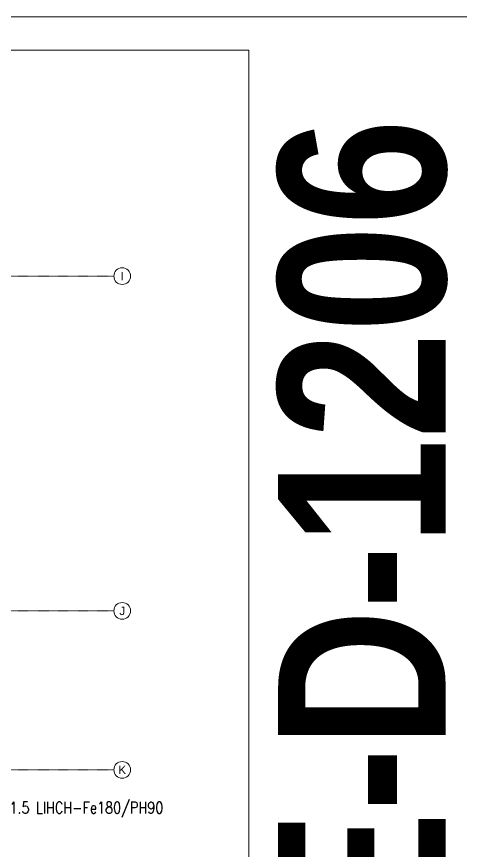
# Model space of a CAD drawing. Extents: x -2749 to 23780, y -1311 to 8245.
# Drawn here: x 16740 to 17803, y 2210 to 4205 of the extents above; entities that cross this region are included whole.
import ezdxf
from ezdxf.enums import TextEntityAlignment as Align

# ---------------------------------------------------------------- set-up
doc = ezdxf.new("R2010")
doc.units = 0
doc.header["$MEASUREMENT"] = 0
doc.linetypes.add('DASHDOT2', pattern=[0.5, 0.25, -0.125, 0, -0.125])
doc.layers.get('0').update_dxf_attribs({"color": 9, "lineweight": 9})
for name, color, linetype, lineweight in [('24', 9, 'DASHDOT2', 9), ('40A', 9, 'Continuous', 9), ('E-YAZI', 7, 'Continuous', 30)]:
    doc.layers.add(name, color=color, linetype=linetype, lineweight=lineweight)
doc.styles.add('Arial', font='arial.ttf', dxfattribs={"height": 2.5})
doc.styles.add('E-YAZI', font='txttw.shx')
doc.styles.add('MuuM_TEXT-BOLD', font='ARIALNB.TTF')

# ---------------------------------------------------------------- blocks, each defined once
blk = doc.blocks.new('0_aks')
at = {"linetype": 'Continuous'}
blk.add_circle((0, 0), 2, dxfattribs=at)
at = {"style": 'Arial'}
blk.add_attdef('AKS', text='', height=2, dxfattribs=at).set_placement((0, 0), align=Align.MIDDLE_CENTER)
blk = doc.blocks.new('P-AKS_AUDI')
at = {"layer": '24'}
for points in [[(0, 800), (360, 800)], [(0, 0), (360, 0)], [(0, -380), (360, -380)]]:
    blk.add_lwpolyline(points, dxfattribs=at)
at = {"layer": '24', "xscale": 10, "yscale": 10, "zscale": 10}
for p, values in [((380, 800), {'AKS': 'I'}), ((380, 0), {'AKS': 'J'}), ((380, -380), {'AKS': 'K'})]:
    blk.add_blockref('0_aks', p, dxfattribs=at).add_auto_attribs(values)
blk = doc.blocks.new('p-2. kat planı')
at = {"layer": '24'}
blk.add_blockref('P-AKS_AUDI', (16612.5, 2785), dxfattribs=at)

msp = doc.modelspace()

# ---------------------------------------------------------------- linework, layer by layer
at = {"layer": '40A'}
for points in [[(17835, 4205), (11890, 4205), (11890, 0), (17835, 0)], [(17295.1, 80), (11970, 80), (11970, 4125), (17295.1, 4125)]]:
    msp.add_lwpolyline(points, close=True, dxfattribs=at)

# ---------------------------------------------------------------- block references
msp.add_blockref('p-2. kat planı', (0, 0))

# ---------------------------------------------------------------- texts
at = {"layer": '40A', "style": 'MuuM_TEXT-BOLD'}
msp.add_text('94-KRT-E-D-1206', height=400, rotation=90, dxfattribs=at).set_placement((17765.1, 2102.5), align=Align.CENTER)
at = {"layer": 'E-YAZI', "color": 3, "style": 'E-YAZI', "width": 0.8}
msp.add_text('2x1.5 LIHCH-Fe180/PH90', height=28, dxfattribs=at).set_placement((16687.5, 2300.8))

doc.saveas('drawing.dxf')
